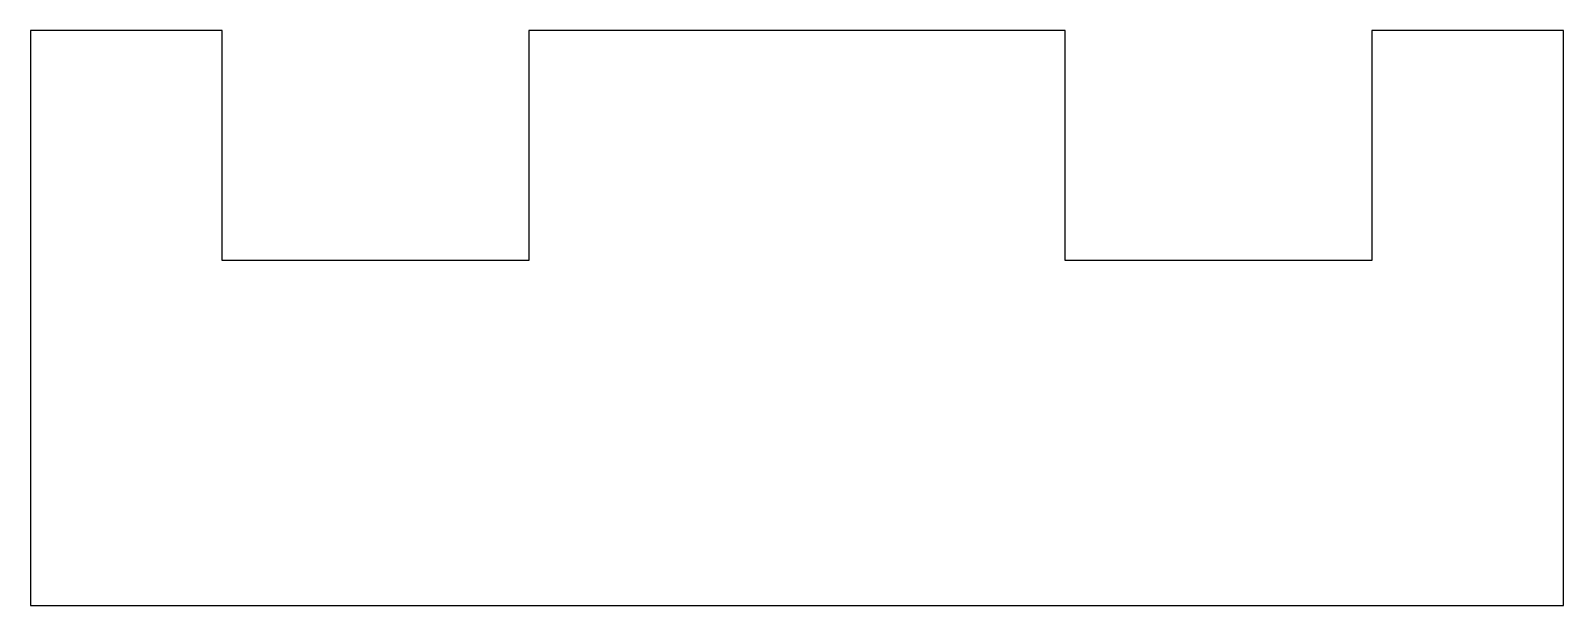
# Model space of a CAD drawing. Header units: metres. Extents: x -89 to 1818, y -40 to 40.
# Drawn here: x 332 to 352, y -39.5 to -32 of the extents above.
import ezdxf

# ---------------------------------------------------------------- set-up
doc = ezdxf.new("R2010")
doc.units = ezdxf.units.M

msp = doc.modelspace()

# ---------------------------------------------------------------- linework, layer by layer
for p, q in [((334.5, -32), (332, -32)), ((332, -32), (332, -39.5)), ((334.5, -35), (334.5, -32)), ((345.5, -32), (338.5, -32)), ((338.5, -32), (338.5, -35)), ((345.5, -35), (345.5, -32)), ((352, -32), (349.5, -32)), ((349.5, -32), (349.5, -35)), ((352, -39.5), (352, -32)), ((338.5, -35), (334.5, -35)), ((349.5, -35), (345.5, -35)), ((332, -39.5), (352, -39.5))]:
    msp.add_line(p, q)

doc.saveas('drawing.dxf')
